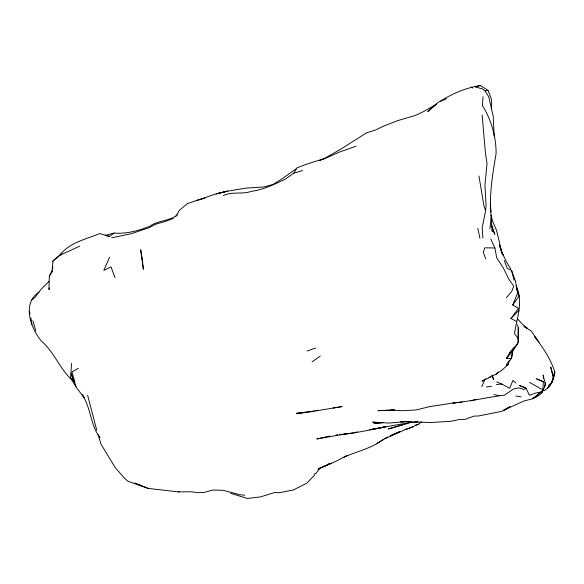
<?xml version="1.0" encoding="UTF-8"?>
<svg xmlns="http://www.w3.org/2000/svg" width="584" height="584" viewBox="0 0 584 584"><rect width="100%" height="100%" fill="white"/><g stroke="black" fill="none" stroke-linecap="round" stroke-linejoin="round"><path stroke-width="0.88" d="M518.191 342.144L518.278 328.062L518.191 342.144L517.351 344.392L509.511 353.013L506.328 358.569L511.489 358.547L512.774 351.188L517.833 342.793M52.268 270.334L51.94 272.027L49.881 274.852L49.341 276.509L48.917 289.701L49.399 287.963M543.412 381.717L536.616 378.877L543.412 381.717L542.536 392.463L537.601 396.346L532.827 398.704L523.936 401.018L503.846 410.202L510.073 406.639L501.933 411.319L478.982 415.903L473.858 416.144L465.119 419.37L459.958 419.414L450.994 421.283L431.583 422.48L400.763 421.692M482.472 105.602L483.004 96.703M70.62 377.359L71.555 363.43M51.94 272.027L53.035 260.712L59.765 255.325L79.76 246.134M482.866 237.987L482.194 227.767L485.611 210.671L486.078 205.561L484.946 185.048L487.034 163.483L485.479 153.621L482.136 115.128M244.784 495.261L239.513 494.619L223.3 490.326L212.926 490.034L204.05 492.436L198.925 492.699L191.099 491.801L178.281 491.889L150.38 488.655L147.913 488.319L127.845 481.179L124.735 478.464L115.223 467.616L101.047 444.285L98.185 434.803L99.908 437.723C90.301 425.021 91.111 407.785 82.183 394.799L84.315 397.689L77.322 388.886L70.569 377.819L72.803 380.673C59.787 369.322 54.546 352.334 41.471 341.144C30.762 328.369 21.579 303.403 39.062 292.095M489.903 228.775L491.151 217.905L490.48 207.816C489.991 189.515 493.042 171.521 496.093 153.555C496.174 136.941 491.334 119.946 482.632 105.857M512.278 352.605L511.489 358.547L506.868 363.628L506.291 365.825L508.336 364.277L509.139 360.817M516.066 285.832C523.724 301.446 516.862 317.784 514.497 333.617L518.205 338.53M52.596 268.647L52.925 266.954M542.835 390.331L544.478 387.228L545.609 382.498M553.99 375.045L554.8 371.804C550.551 358.853 542.85 347.29 534.572 336.574M551.544 382.425L552.048 380.79M553.8 375.074L554.8 371.804C554.326 379.199 550.763 387.228 543.923 390.747M549.026 385.564L547.807 387.834L551.822 382.491L553.486 377.249L550.712 366.993L553.639 379.031L553.486 377.249L552.676 378.76M544.478 387.228L545.332 384.681L543.164 374.964L543.543 378.469M516.57 321.382L510.92 318.521L518.497 308.345L512.767 304.972L517.687 292.92L515.541 281.408L511.701 270.808M109.653 257.106L103.813 270.377L110.997 266.895L114.968 277.531M481.756 386.542L484.333 380.907M49.341 276.509L51.509 271.947M175.923 216.146L179.339 210.349L187.479 203.531L216.168 193.852L227.687 191.151L245.747 188.157L264.099 186.924L272.969 184.471L281.378 179.281L296.3 168.71M285.452 179.062L293.752 173.178L297.073 167.79L306.68 164.141L324.303 158.549L341.246 148.876L366.409 132.889L375.22 130.123L383.819 126.056L397.375 120.735L415.063 115.552L423.67 111.515L436.423 104.156L427.78 111.5L438.613 102.003L446.49 98.747M52.779 261.296L61.809 253.441L59.875 255.339M512.767 304.972L519.132 296.044L517.687 292.92L516.599 288.54M509.511 353.013L514.504 346.881M506.386 297.694L511.818 291.292L513.737 286.197L508.832 279.232L503.474 268.144L496.707 257.829L494.904 247.988L490.75 238.936M498.225 372.015L496.561 373.95L482.055 381.206L485.786 378.717M320.638 467.645L315.718 473.485L314.163 474.142M506.328 358.569L512.774 351.188M59.765 255.325C69.211 242.542 85.782 239.338 99.718 233.6L109.471 236.403L114.077 233.082C126.509 234.023 138.62 230.768 150.022 226.096C158.403 220.256 169.433 221.219 177.536 214.89M314.652 474.923L306.768 483.245L293.445 489.961L279.459 492.677L274.283 492.604L260.552 496.896L247.412 498.459L230.629 493.29M488.983 377.855L490.159 376.651M510.92 318.521L519.11 310.111M48.99 281.466L41.026 289.321L35.434 296.942L31.529 300.183M508.336 364.277L501.919 370.219L496.071 374.132M541.003 392.127L542.967 390.287L532.827 398.704L541.003 392.127L535.973 392.923L529.454 395.266L526.169 388.396L524.629 387.287L519.271 385.484L526.169 388.396L524.016 389.44L518.585 387.878L513.606 388.995L504.313 395.193C487.166 397.324 470.281 401.405 453.009 403.004L455.162 402.734L429.89 406.574L416.012 409.975L401.697 410.742L392.324 410.187L377.965 410.676L394.003 409.939M548.894 385.111L551.822 382.491M421.451 421.779L418.633 424.232L414.428 425.772M312.038 361.905L320.244 356.094M440.489 101.12C452.483 93.564 466.112 87.739 480.165 85.541L488.049 90.352L491.524 99.455L491.611 108.843M383.009 439.781C371.278 448.49 356.758 451.388 343.662 457.316M376.921 443.3L387.703 436.978M78.38 368.263L71.985 371.993L74.927 382.301M347.626 455.272L335.114 461.71L318.754 468.66L331.252 463.221L328.026 464.105M317.82 469.259L331.252 463.221M323.828 159.03L338.866 152.285L355.984 146.219M384.79 438.825L405.041 429.685L413.786 426.488L405.041 429.685M319.317 160.797L324.303 158.549M409.267 422.612L406.099 423.969L388.375 428.977L402.128 424.838M284.948 179.376C274.115 184.405 263.377 189.72 251.368 191.377C242.251 194.538 232.308 191.311 223.27 195.611M173.36 218.379L165.104 221.511L155.6 224.241L148.767 227.833L131.115 233.731L111.705 237.805M385.163 426.517L381.943 427.671L369.504 429.736M307.126 351.021L315.688 347.991M385.141 426.627L381.943 427.671L385.885 426.524M353.933 432.905L357.138 431.912M480.165 85.541L475.245 87.038L482.114 88.746L485.187 90.965L488.786 96.944L493.217 116.347L494.144 136.057M476.142 399.441L470.748 400.77L471.193 400.755M415.399 425.189L418.633 424.232M293.752 173.178L302.592 170.586M196.268 200.611L205.137 198.151M114.077 233.082L105.178 235.381L109.471 236.403M374.986 428.802L377.176 428.284M329.821 436.014L316.784 438.971L347.057 433.678M377.906 428.109L379.534 427.758M485.187 90.965L488.049 90.352M316.032 410.552L317.747 410.216M515.884 383.016L512.934 380.403L509.657 388.345L501.911 384.089L496.305 384.469M311.06 411.457L296.468 413.319L310.06 411.881L342.173 406.559L333.143 408.063M312.732 411.165L314.411 410.88M296.986 413.786L306.023 412.362M392.324 410.187L390.798 410.384L394.317 409.844M418.064 421.714C392.397 424.524 367.38 431.547 341.742 434.532L347.969 433.605M369.614 429.62L374.089 428.941M335.983 435.029L337.742 434.766M339.501 434.503L341.268 434.24M390.798 410.384L394.083 409.91M333.946 407.552L335.639 407.333M486.392 386.966L491.458 386.36M453.009 403.004L462.119 401.989M382.849 422.56L373.986 423.553L383.104 422.582L377.936 422.553M349.707 433.379L353.086 432.999M400.514 421.736L411.289 421.392M400.887 421.736L406.654 421.517L389.178 423.071L372.694 422.108L376.191 422.407M178.281 491.889L179.178 491.859M415.874 421.495L417.662 421.502L415.815 421.444M494.904 247.988L484.742 247.806L483.304 252.376L485.786 258.873M515.833 396.04L521.14 396.872M493.889 394.623L499.211 395.558M134.853 483.114L147.913 488.319M134.911 483.136L141.678 485.837M496.714 381.878L501.911 384.089M541.551 389.178L529.579 382.389M524.388 326.792L531.104 330.785L537.718 340.538M523.855 326.237L527.462 328.405L522.461 324.222L517.293 318.579M471.135 87.023L472.595 88.045M534.652 336.676L539.003 342.18M510.891 269.188L506.394 261.778L502.094 252.777L502.963 255.077L499.269 244.528L501.773 252.836M29.2 311.418L30.142 313.805M504.291 260.603L507.262 268.319L511.591 270.472L514.022 280.101M491.283 225.081L494.809 234.345L491.509 225.446M485.611 210.671L483.873 205.678L478.946 176.018M96.776 430.335L87.658 395.361M32.894 320.74L35.792 330.924M517.431 324.733L518.271 327.77M490.991 215.116L492.662 221.394L496.568 230.519L502.101 253.536M477.792 228.22L479.917 238.265M491.984 229.855L492.334 231.571L491.151 217.905M30.937 317.922L31.908 324.565M490.29 204.21L491.071 211.956M391.528 435.241L390.134 435.971L400.164 431.437L391.528 435.241M226.424 191.362L216.168 193.852L227.687 191.151L226.424 191.362M75.862 386.484L71.263 373.979L75.862 386.484M493.502 379.352L492.078 375.081L493.502 379.352M142.197 258.865L140.656 249.718L143.357 269.304L142.197 258.865"/></g></svg>
